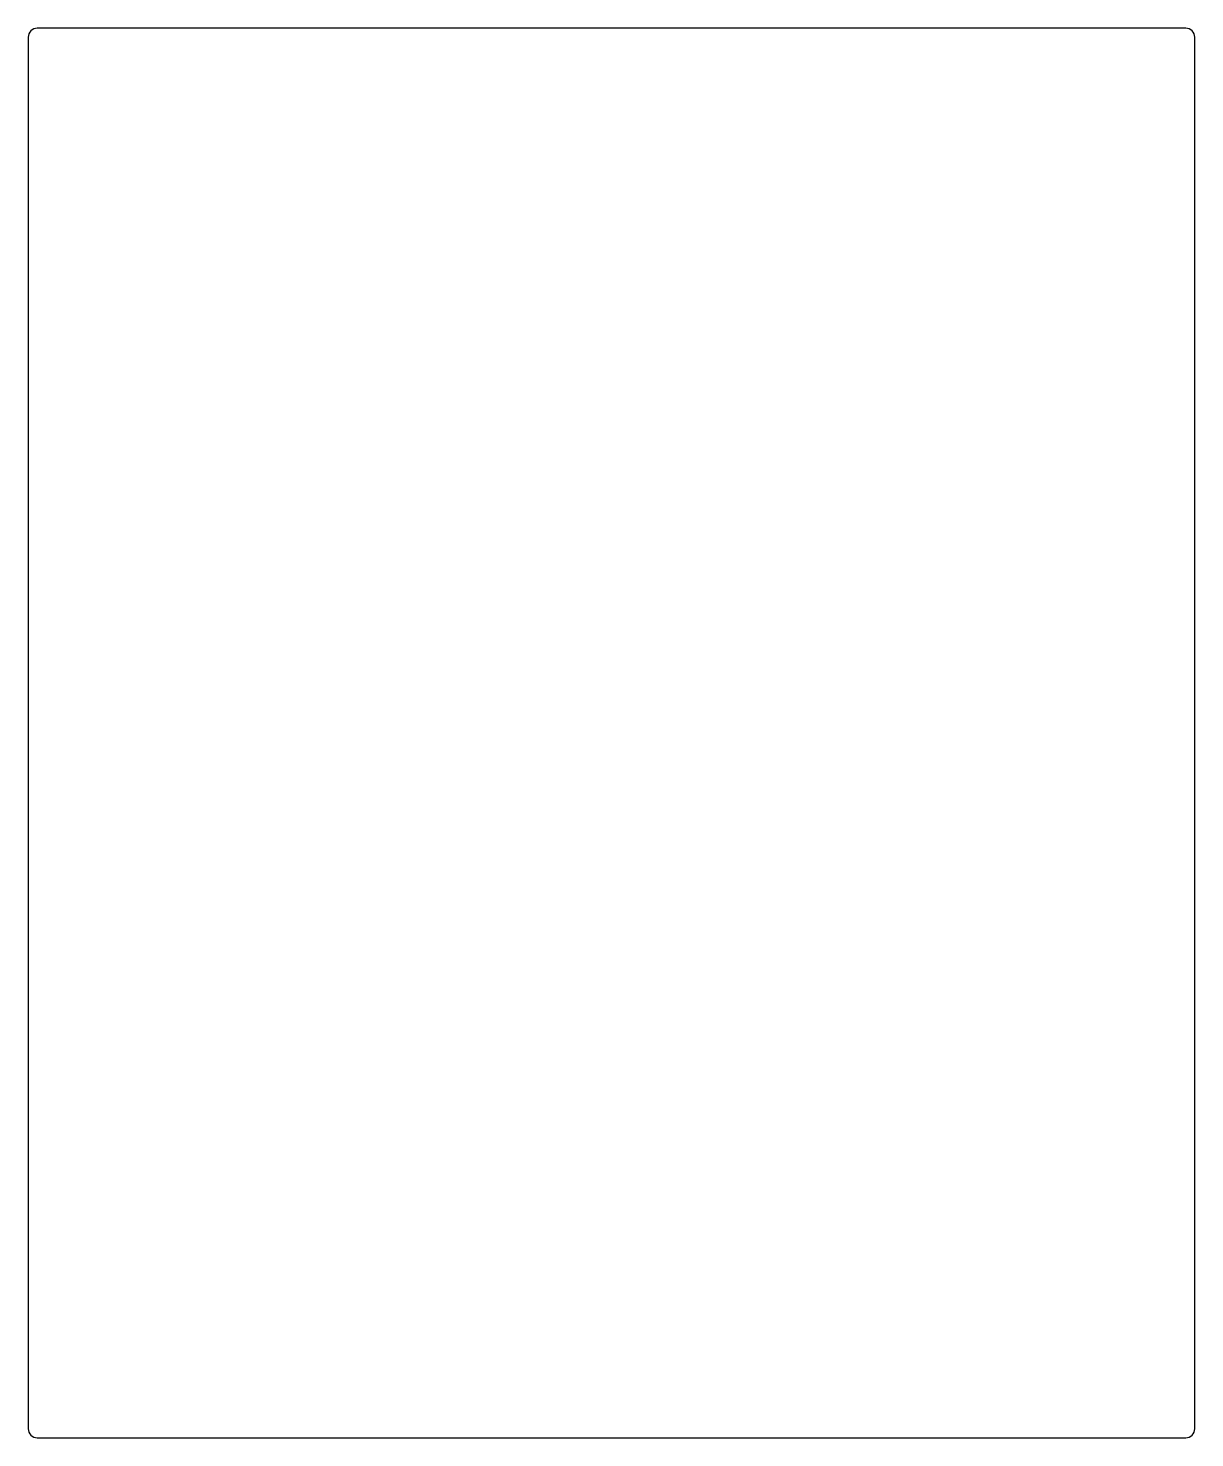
# Model space of a CAD drawing. Header units: millimetres. Extents: x -390 to -1, y -505 to -35.
import ezdxf

# ---------------------------------------------------------------- set-up
doc = ezdxf.new("R2010")
doc.units = ezdxf.units.MM
doc.layers.get('0').update_dxf_attribs({"linetype": 'CONTINUOUS'})

msp = doc.modelspace()

# ---------------------------------------------------------------- linework, layer by layer
msp.add_lwpolyline([(-389.5, -502, 0.414214), (-386.5, -505), (-3.5, -505, 0.414214), (-0.5, -502), (-0.5, -38, 0.414214), (-3.5, -35), (-386.5, -35, 0.414214), (-389.5, -38)], format="xyb", close=True)

doc.saveas('drawing.dxf')
